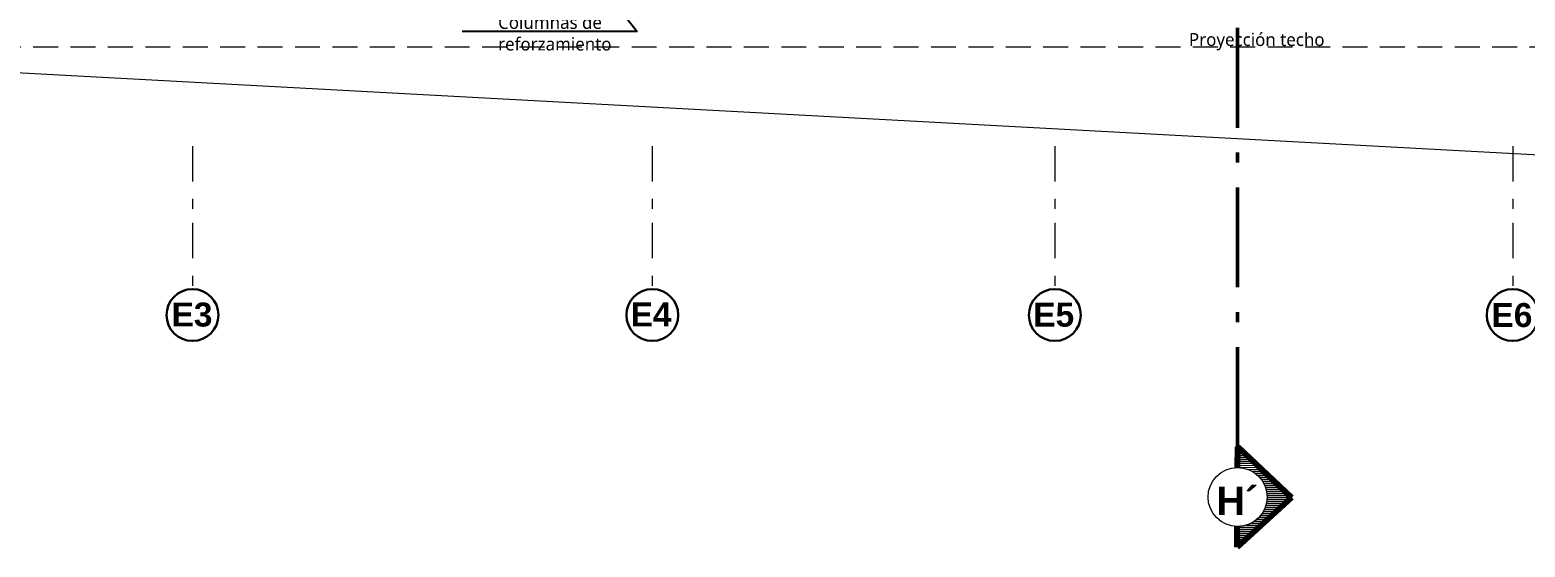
# Model space of a CAD drawing. Header units: millimetres. Extents: x 1 to 121, y 0 to 90.
# Drawn here: x 73.91 to 88.9, y 10.41 to 15.6 of the extents above; entities that cross this region are included whole.
import ezdxf
from ezdxf import colors
from ezdxf.entities.mleader import LeaderData, LeaderLine
from ezdxf.enums import TextEntityAlignment as Align
from ezdxf.math import Vec2, Vec3

# ---------------------------------------------------------------- set-up
doc = ezdxf.new("R2010")
doc.units = ezdxf.units.MM
for name, pattern in [('1CORTE', [1.5, 1, -0.25, 0, -0.25]), ('ACAD_ISO04W100', [30, 24, -3, 0, -3]), ('DASHED2', [0.375, 0.25, -0.125]), ('Dot & Dashed', [0.670278, 0.352778, -0.176389, 0, -0.141111])]:
    doc.linetypes.add(name, pattern=pattern)
for name, color, linetype, lineweight in [('1', 7, 'Continuous', 5), ('AA. Proyeccion Corte', 10, '1CORTE', 50), ('CORTE_EJE', 31, 'ACAD_ISO04W100', 80), ('Cotas varias El', 253, 'Continuous', 13), ('GRAFO 0 BLANCO', 7, 'Continuous', 0), ('GRAFO 4', 7, 'Continuous', 30), ('GRAFO00', 7, 'Continuous', 0), ('letras sr', 7, 'Continuous', 5), ('TEXTOS-SUBTITULO', 7, 'Continuous', 30)]:
    doc.layers.add(name, color=color, linetype=linetype, lineweight=lineweight)
doc.styles.add('Generales', font='trebuc.ttf', dxfattribs={"height": 0.1})
doc.styles.add('GENERATED_STYLE_1', font='arialbd.ttf')
doc.styles.add('TURBO_BASS', font='swisseb.ttf')

msp = doc.modelspace()

# ---------------------------------------------------------------- hatches: boundary and pattern name
at = {"layer": '1', "lineweight": 5}
h = msp.add_hatch(dxfattribs=at)
h.set_pattern_fill('_USER,_O', scale=0.02, angle=360, pattern_type=0)
h.set_pattern_definition([(0.373563, (29.646797, -140.200737), (0.000130397, -0.019999575), [])])
h.paths.add_polyline_path([(86.308, 10.912, -0.414214), (86.01, 10.617), (86.009, 10.411), (86.554, 10.91), (86.015, 11.416), (86.014, 11.21, -0.414214)])
at = {"layer": '1', "lineweight": 5, "true_color": 0x939598}
h = msp.add_hatch(dxfattribs=at)
h.set_pattern_fill('_USER,_O', color=252, scale=0.02, angle=360, pattern_type=0)
h.set_pattern_definition([(0.373563, (29.646797, -140.200737), (0.000130397, -0.019999575), [])])
h.paths.add_polyline_path([(86.308, 10.912, -0.414214), (86.01, 10.617), (86.009, 10.411), (86.554, 10.91), (86.015, 11.416), (86.014, 11.21, -0.414214)])

# ---------------------------------------------------------------- linework, layer by layer
at = {"layer": '1', "color": 7}
msp.add_circle((86.014, 10.913), 0.296, dxfattribs=at)
msp.add_circle((86.014, 10.913), 0.296, dxfattribs=at)
at = {"layer": 'AA. Proyeccion Corte', "color": 7}
msp.add_line((86.014, 11.416), (86.014, 16.998), dxfattribs=at)
at = {"layer": 'CORTE_EJE', "color": 7, "linetype": 'ACAD_ISO04W100', "ltscale": 0.8}
msp.add_lwpolyline([(86.014, 11.21), (86.015, 11.416), (86.554, 10.91), (86.009, 10.411), (86.01, 10.617)], dxfattribs=at)
msp.add_lwpolyline([(86.014, 11.21), (86.015, 11.416), (86.554, 10.91), (86.009, 10.411), (86.01, 10.617)], dxfattribs=at)
at = {"layer": 'Cotas varias El', "linetype": 'Dot & Dashed'}
for p, q in [((75.538, 14.431), (75.538, 12.998)), ((80.147, 14.431), (80.147, 12.998)), ((84.182, 14.431), (84.182, 12.998)), ((88.772, 14.431), (88.772, 12.998))]:
    msp.add_line(p, q, dxfattribs=at)
at = {"layer": 'GRAFO 0 BLANCO', "color": 7}
msp.add_line((117.396, 12.81), (64.813, 15.649), dxfattribs=at)
at = {"layer": 'GRAFO 4', "linetype": 'Continuous'}
for centre in [(75.538, 12.738), (80.147, 12.738), (84.182, 12.738), (88.772, 12.738)]:
    msp.add_circle(centre, 0.26, dxfattribs=at)
at = {"layer": 'GRAFO00', "color": 252, "linetype": 'DASHED2', "lineweight": 0}
msp.add_lwpolyline([(97.373, 25.714), (107.941, 25.714), (107.941, 15.422), (66.799, 15.422), (66.799, 25.714), (93.874, 25.714)], dxfattribs=at)

# ---------------------------------------------------------------- texts
at = {"char_height": 0.24, "attachment_point": 3, "rotation": 360, "style": 'GENERATED_STYLE_1'}
for s, insert in [('E3', (75.738, 12.863)), ('E4', (80.34, 12.864)), ('E5', (84.376, 12.861)), ('E6', (88.969, 12.858))]:
    msp.add_mtext(s, dxfattribs=dict(at, insert=insert))
at = {"layer": 'letras sr', "insert": (85.527, 15.565), "char_height": 0.13, "attachment_point": 1, "style": 'Generales'}
msp.add_mtext('Proyección techo ', dxfattribs=at)
at = {"layer": 'TEXTOS-SUBTITULO', "style": 'TURBO_BASS'}
msp.add_text('H´', height=0.2831, rotation=360, dxfattribs=at).set_placement((86.011, 10.734), align=Align.CENTER)

# ---------------------------------------------------------------- leaders
at = {"layer": 'letras sr'}
ml = msp.add_multileader_mtext('Standard', dxfattribs=at)
ml.set_content('Columnas de reforzamiento', color=256, style='Generales')
ml.set_leader_properties()
ml.build(insert=Vec2(0, 0))
ml.multileader.update_dxf_attribs({"text_right_attachment_type": 6, "dogleg_length": 0.36, "arrow_head_size": 0.1})
ctx = ml.context
ctx.base_point, ctx.char_height, ctx.arrow_head_size, ctx.landing_gap_size, ctx.plane_origin = Vec3(78.512, 15.671), 0.13, 0.1, 0.09, Vec3(77.968, 17.473)
ctx.right_attachment = 6
notes = []
notes.append((ctx, [(1, (1, 1, 0), (79.997, 15.581), (-1, 0), 0.183, [(0, [(79.433, 16.295)], 0, [])])]))
ctx.mtext.insert, ctx.mtext.width, ctx.mtext.flow_direction = Vec3(78.602, 15.737), 1.46918, 5
for ctx, leaders in notes:
    for number, flags, end, landing, length, lines in leaders:
        leader = LeaderData()
        leader.index, (leader.has_last_leader_line, leader.has_dogleg_vector, leader.attachment_direction) = number, flags
        leader.last_leader_point, leader.dogleg_vector, leader.dogleg_length = Vec3(end), Vec3(landing), length
        for number, points, colour, breaks in lines:
            line = LeaderLine()
            line.index, line.vertices, line.color, line.breaks = number, Vec3.list(points), colors.encode_raw_color(colour), breaks
            leader.lines.append(line)
        ctx.leaders.append(leader)

doc.saveas('drawing.dxf')
